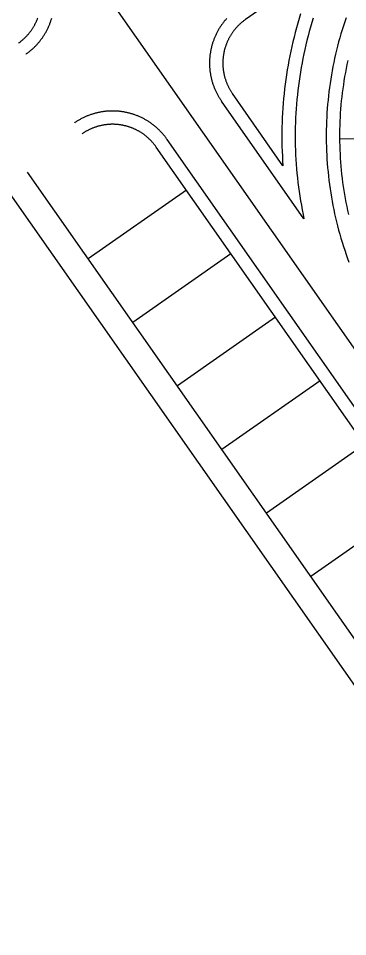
# Model space of a CAD drawing. Header units: metres. Extents: x 680594 to 684853, y 828874 to 830078.
# Drawn here: x 680752.8 to 680827, y 829370.9 to 829578 of the extents above; entities that cross this region are included whole.
import ezdxf

# ---------------------------------------------------------------- set-up
doc = ezdxf.new("R2010")
doc.units = ezdxf.units.M
doc.layers.add('PLOT_LINES', color=7, linetype='Continuous')

msp = doc.modelspace()

# ---------------------------------------------------------------- linework, layer by layer
at = {"layer": 'PLOT_LINES'}
for points in [[(681126.45, 829078), (680658.63, 829746.12)], [(680820.24, 829589.16), (680803.98, 829577.77)], [(680816.4, 829579.04), (680816.08, 829578), (680815.77, 829576.96), (680815.48, 829575.92), (680815.2, 829574.87), (680814.93, 829573.82), (680814.67, 829572.77), (680814.43, 829571.71), (680814.19, 829570.66), (680813.97, 829569.59), (680813.77, 829568.53), (680813.57, 829567.46), (680813.39, 829566.4), (680813.22, 829565.33), (680813.06, 829564.25), (680812.92, 829563.18), (680812.79, 829562.1), (680812.67, 829561.03), (680812.56, 829559.95), (680812.47, 829558.87), (680812.39, 829557.79), (680812.32, 829556.71), (680812.27, 829555.63), (680812.23, 829554.54), (680812.2, 829553.46), (680812.18, 829552.38), (680812.17, 829551.29), (680812.18, 829550.21), (680812.2, 829549.13), (680812.24, 829548.04), (680812.29, 829546.96), (680812.35, 829545.88), (680812.42, 829544.8)], [(680752.78, 829572.44), (680752.89, 829572.52), (680753, 829572.6), (680753.12, 829572.69), (680753.23, 829572.77), (680753.34, 829572.86), (680753.45, 829572.94), (680753.55, 829573.03), (680753.66, 829573.12), (680753.77, 829573.21), (680753.87, 829573.31), (680753.98, 829573.4), (680754.08, 829573.49), (680754.18, 829573.59), (680754.28, 829573.69), (680754.38, 829573.78), (680754.48, 829573.88), (680754.58, 829573.98), (680754.67, 829574.09), (680754.77, 829574.19), (680754.86, 829574.29), (680754.95, 829574.4), (680755.04, 829574.5), (680755.13, 829574.61), (680755.22, 829574.72), (680755.31, 829574.83), (680755.39, 829574.94), (680755.48, 829575.05), (680755.56, 829575.16), (680755.64, 829575.27), (680755.72, 829575.39), (680755.8, 829575.5), (680755.88, 829575.62), (680755.96, 829575.73), (680756.03, 829575.85), (680756.11, 829575.97), (680756.18, 829576.09), (680756.25, 829576.21), (680756.32, 829576.33), (680756.39, 829576.45), (680756.46, 829576.57), (680756.52, 829576.7), (680756.59, 829576.82), (680756.65, 829576.95), (680756.71, 829577.07), (680756.77, 829577.2), (680756.83, 829577.33), (680756.89, 829577.45), (680756.94, 829577.58), (680756.99, 829577.71), (680757.05, 829577.84), (680757.1, 829577.97), (680757.15, 829578.1)], [(680754.5, 829569.98), (680754.64, 829570.08), (680754.78, 829570.19), (680754.92, 829570.29), (680755.06, 829570.4), (680755.2, 829570.5), (680755.33, 829570.61), (680755.47, 829570.72), (680755.6, 829570.84), (680755.74, 829570.95), (680755.87, 829571.06), (680756, 829571.18), (680756.12, 829571.3), (680756.25, 829571.42), (680756.38, 829571.54), (680756.5, 829571.66), (680756.62, 829571.79), (680756.75, 829571.91), (680756.87, 829572.04), (680756.98, 829572.17), (680757.1, 829572.3), (680757.22, 829572.43), (680757.33, 829572.56), (680757.44, 829572.7), (680757.55, 829572.83), (680757.66, 829572.97), (680757.77, 829573.1), (680757.87, 829573.24), (680757.98, 829573.38), (680758.08, 829573.52), (680758.18, 829573.67), (680758.28, 829573.81), (680758.38, 829573.95), (680758.47, 829574.1), (680758.57, 829574.25), (680758.66, 829574.4), (680758.75, 829574.54), (680758.84, 829574.69), (680758.93, 829574.85), (680759.01, 829575), (680759.1, 829575.15), (680759.18, 829575.31), (680759.26, 829575.46), (680759.34, 829575.62), (680759.41, 829575.77), (680759.49, 829575.93), (680759.56, 829576.09), (680759.63, 829576.25), (680759.7, 829576.41), (680759.77, 829576.57), (680759.83, 829576.73), (680759.9, 829576.89), (680759.96, 829577.06), (680760.02, 829577.22), (680760.08, 829577.39), (680760.13, 829577.55), (680760.19, 829577.72), (680760.24, 829577.88), (680760.29, 829578.05)], [(680799.77, 829578.04), (680799.66, 829577.91), (680799.54, 829577.78), (680799.43, 829577.65), (680799.32, 829577.52), (680799.2, 829577.38), (680799.1, 829577.25), (680798.99, 829577.11), (680798.88, 829576.97), (680798.78, 829576.83), (680798.68, 829576.69), (680798.57, 829576.55), (680798.48, 829576.4), (680798.38, 829576.26), (680798.28, 829576.11), (680798.19, 829575.97), (680798.1, 829575.82), (680798, 829575.67), (680797.92, 829575.52), (680797.83, 829575.37), (680797.74, 829575.21), (680797.66, 829575.06), (680797.58, 829574.91), (680797.5, 829574.75), (680797.42, 829574.6), (680797.34, 829574.44), (680797.27, 829574.28), (680797.19, 829574.12), (680797.12, 829573.96), (680797.05, 829573.8), (680796.99, 829573.64), (680796.92, 829573.48), (680796.86, 829573.32), (680796.8, 829573.15), (680796.74, 829572.99), (680796.68, 829572.83), (680796.62, 829572.66), (680796.57, 829572.49), (680796.52, 829572.33), (680796.47, 829572.16), (680796.42, 829571.99), (680796.37, 829571.82), (680796.33, 829571.66), (680796.29, 829571.49), (680796.25, 829571.32), (680796.21, 829571.15), (680796.17, 829570.98), (680796.14, 829570.8), (680796.11, 829570.63), (680796.07, 829570.46), (680796.05, 829570.29), (680796.02, 829570.12), (680796, 829569.94), (680795.97, 829569.77), (680795.95, 829569.6), (680795.94, 829569.42), (680795.92, 829569.25), (680795.9, 829569.08), (680795.89, 829568.9), (680795.88, 829568.73), (680795.87, 829568.55), (680795.87, 829568.38), (680795.86, 829568.2), (680795.86, 829568.03), (680795.86, 829567.86), (680795.86, 829567.68), (680795.87, 829567.51), (680795.87, 829567.33), (680795.88, 829567.16), (680795.89, 829566.98), (680795.9, 829566.81), (680795.92, 829566.64), (680795.94, 829566.46), (680795.95, 829566.29), (680795.97, 829566.11), (680796, 829565.94), (680796.02, 829565.77), (680796.05, 829565.6), (680796.07, 829565.42), (680796.11, 829565.25), (680796.14, 829565.08), (680796.17, 829564.91), (680796.21, 829564.74), (680796.25, 829564.57), (680796.29, 829564.4), (680796.33, 829564.23), (680796.37, 829564.06), (680796.42, 829563.89), (680796.47, 829563.72), (680796.52, 829563.56), (680796.57, 829563.39), (680796.62, 829563.22), (680796.68, 829563.06), (680796.74, 829562.89), (680796.8, 829562.73), (680796.86, 829562.57), (680796.92, 829562.4), (680796.99, 829562.24), (680797.05, 829562.08), (680797.12, 829561.92), (680797.19, 829561.76), (680797.27, 829561.6), (680797.34, 829561.45), (680797.42, 829561.29), (680797.5, 829561.13), (680797.58, 829560.98), (680797.66, 829560.82), (680797.74, 829560.67), (680797.83, 829560.52), (680797.92, 829560.37), (680798, 829560.22), (680798.1, 829560.07), (680798.19, 829559.92), (680798.28, 829559.77), (680798.38, 829559.63), (680798.48, 829559.48), (680798.57, 829559.34)], [(680803.98, 829577.77), (680803.87, 829577.69), (680803.75, 829577.61), (680803.64, 829577.53), (680803.53, 829577.44), (680803.42, 829577.36), (680803.31, 829577.27), (680803.2, 829577.18), (680803.1, 829577.09), (680802.99, 829577), (680802.88, 829576.91), (680802.78, 829576.81), (680802.68, 829576.72), (680802.58, 829576.62), (680802.48, 829576.53), (680802.38, 829576.43), (680802.28, 829576.33), (680802.18, 829576.23), (680802.09, 829576.13), (680801.99, 829576.02), (680801.9, 829575.92), (680801.81, 829575.82), (680801.71, 829575.71), (680801.62, 829575.6), (680801.54, 829575.49), (680801.45, 829575.39), (680801.36, 829575.28), (680801.28, 829575.16), (680801.19, 829575.05), (680801.11, 829574.94), (680801.03, 829574.83), (680800.95, 829574.71), (680800.87, 829574.59), (680800.8, 829574.48), (680800.72, 829574.36), (680800.65, 829574.24), (680800.58, 829574.12), (680800.5, 829574), (680800.43, 829573.88), (680800.37, 829573.76), (680800.3, 829573.64), (680800.23, 829573.51), (680800.17, 829573.39), (680800.11, 829573.27), (680800.05, 829573.14), (680799.99, 829573.01), (680799.93, 829572.89), (680799.87, 829572.76), (680799.82, 829572.63), (680799.76, 829572.5), (680799.71, 829572.37), (680799.66, 829572.24), (680799.61, 829572.11), (680799.56, 829571.98), (680799.52, 829571.85), (680799.47, 829571.72), (680799.43, 829571.58), (680799.39, 829571.45), (680799.35, 829571.32), (680799.31, 829571.18), (680799.27, 829571.05), (680799.24, 829570.91), (680799.2, 829570.78), (680799.17, 829570.64), (680799.14, 829570.51), (680799.11, 829570.37), (680799.08, 829570.23), (680799.06, 829570.1), (680799.03, 829569.96), (680799.01, 829569.82), (680798.99, 829569.68), (680798.97, 829569.54), (680798.95, 829569.41), (680798.94, 829569.27), (680798.92, 829569.13), (680798.91, 829568.99), (680798.9, 829568.85), (680798.89, 829568.71), (680798.88, 829568.57), (680798.87, 829568.43), (680798.87, 829568.29), (680798.86, 829568.15), (680798.86, 829568.01), (680798.86, 829567.87), (680798.86, 829567.73), (680798.87, 829567.59), (680798.87, 829567.45), (680798.88, 829567.31), (680798.89, 829567.18), (680798.9, 829567.04), (680798.91, 829566.9), (680798.92, 829566.76), (680798.94, 829566.62), (680798.95, 829566.48), (680798.97, 829566.34), (680798.99, 829566.2), (680799.01, 829566.07), (680799.03, 829565.93), (680799.06, 829565.79), (680799.08, 829565.65), (680799.11, 829565.52), (680799.14, 829565.38), (680799.17, 829565.24), (680799.2, 829565.11), (680799.24, 829564.97), (680799.27, 829564.84), (680799.31, 829564.7), (680799.35, 829564.57), (680799.39, 829564.43), (680799.43, 829564.3), (680799.47, 829564.17), (680799.52, 829564.04), (680799.56, 829563.9), (680799.61, 829563.77), (680799.66, 829563.64), (680799.71, 829563.51), (680799.76, 829563.38), (680799.82, 829563.25), (680799.87, 829563.13), (680799.93, 829563), (680799.99, 829562.87), (680800.05, 829562.74), (680800.11, 829562.62), (680800.17, 829562.49), (680800.23, 829562.37), (680800.3, 829562.25), (680800.37, 829562.12), (680800.43, 829562), (680800.5, 829561.88), (680800.58, 829561.76), (680800.65, 829561.64), (680800.72, 829561.52), (680800.8, 829561.41), (680800.87, 829561.29), (680800.95, 829561.17), (680801.03, 829561.06)], [(680819.24, 829578.07), (680818.93, 829577.07), (680818.64, 829576.07), (680818.36, 829575.07), (680818.09, 829574.06), (680817.83, 829573.05), (680817.58, 829572.04), (680817.35, 829571.03), (680817.12, 829570.01), (680816.91, 829568.99), (680816.71, 829567.97), (680816.53, 829566.94), (680816.35, 829565.92), (680816.19, 829564.89), (680816.04, 829563.86), (680815.9, 829562.83), (680815.77, 829561.79), (680815.66, 829560.76), (680815.56, 829559.72), (680815.47, 829558.68), (680815.39, 829557.64), (680815.32, 829556.61), (680815.27, 829555.57), (680815.23, 829554.53), (680815.2, 829553.48), (680815.18, 829552.44), (680815.17, 829551.4), (680815.18, 829550.36), (680815.2, 829549.32), (680815.23, 829548.28), (680815.28, 829547.24), (680815.33, 829546.2), (680815.4, 829545.16), (680815.48, 829544.12), (680815.57, 829543.08), (680815.68, 829542.05), (680815.79, 829541.01), (680815.92, 829539.98), (680816.06, 829538.95), (680816.22, 829537.92), (680816.38, 829536.89), (680816.56, 829535.86), (680816.75, 829534.84), (680816.95, 829533.82), (680817.16, 829532.8)], [(680826.64, 829578.19), (680826.34, 829577.28), (680826.04, 829576.37), (680825.76, 829575.46), (680825.48, 829574.55), (680825.22, 829573.63), (680824.97, 829572.71), (680824.73, 829571.79), (680824.5, 829570.86), (680824.28, 829569.94), (680824.07, 829569), (680823.87, 829568.07), (680823.68, 829567.14), (680823.5, 829566.2), (680823.34, 829565.26), (680823.18, 829564.32), (680823.04, 829563.37), (680822.91, 829562.43), (680822.79, 829561.48), (680822.68, 829560.53), (680822.58, 829559.59), (680822.49, 829558.64), (680822.41, 829557.68), (680822.34, 829556.73), (680822.29, 829555.78), (680822.24, 829554.83), (680822.21, 829553.87), (680822.19, 829552.92), (680822.18, 829551.97), (680822.18, 829551.01), (680822.19, 829550.06), (680822.21, 829549.1), (680822.24, 829548.15), (680822.29, 829547.2), (680822.34, 829546.24), (680822.41, 829545.29), (680822.49, 829544.34), (680822.58, 829543.39), (680822.68, 829542.44), (680822.79, 829541.5), (680822.91, 829540.55), (680823.04, 829539.6), (680823.18, 829538.66), (680823.34, 829537.72), (680823.5, 829536.78), (680823.68, 829535.84), (680823.87, 829534.91), (680824.07, 829533.97), (680824.28, 829533.04), (680824.5, 829532.11), (680824.73, 829531.19), (680824.97, 829530.27), (680825.22, 829529.35), (680825.48, 829528.43), (680825.76, 829527.51), (680826.04, 829526.6), (680826.34, 829525.7), (680826.64, 829524.79), (680826.96, 829523.89), (680827.28, 829523)], [(680827.03, 829568.5), (680826.83, 829567.6), (680826.65, 829566.69), (680826.48, 829565.79), (680826.32, 829564.88), (680826.17, 829563.97), (680826.03, 829563.06), (680825.9, 829562.15), (680825.78, 829561.24), (680825.67, 829560.32), (680825.57, 829559.41), (680825.49, 829558.49), (680825.41, 829557.57), (680825.34, 829556.65), (680825.29, 829555.73), (680825.24, 829554.81), (680825.21, 829553.89), (680825.19, 829552.97), (680825.18, 829552.05), (680825.18, 829551.13), (680825.19, 829550.21), (680825.21, 829549.29), (680825.24, 829548.37), (680825.28, 829547.45), (680825.33, 829546.53), (680825.39, 829545.61), (680825.47, 829544.69), (680825.55, 829543.77), (680825.65, 829542.86), (680825.75, 829541.94), (680825.87, 829541.03), (680826, 829540.12), (680826.14, 829539.21), (680826.28, 829538.3), (680826.44, 829537.39), (680826.61, 829536.48), (680826.79, 829535.58), (680826.98, 829534.68), (680827.19, 829533.78)], [(680812.42, 829544.8), (680801.03, 829561.06)], [(680817.16, 829532.8), (680798.57, 829559.34)], [(680786.29, 829550.74), (680786.19, 829550.88), (680786.08, 829551.02), (680785.98, 829551.16), (680785.87, 829551.3), (680785.77, 829551.44), (680785.66, 829551.57), (680785.55, 829551.71), (680785.43, 829551.84), (680785.32, 829551.97), (680785.21, 829552.1), (680785.09, 829552.23), (680784.97, 829552.36), (680784.85, 829552.49), (680784.73, 829552.61), (680784.61, 829552.74), (680784.48, 829552.86), (680784.36, 829552.98), (680784.23, 829553.1), (680784.1, 829553.22), (680783.97, 829553.34), (680783.84, 829553.45), (680783.71, 829553.57), (680783.57, 829553.68), (680783.44, 829553.79), (680783.3, 829553.9), (680783.17, 829554.01), (680783.03, 829554.11), (680782.89, 829554.22), (680782.75, 829554.32), (680782.6, 829554.42), (680782.46, 829554.52), (680782.32, 829554.62), (680782.17, 829554.71), (680782.02, 829554.81), (680781.87, 829554.9), (680781.73, 829554.99), (680781.58, 829555.08), (680781.42, 829555.17), (680781.27, 829555.25), (680781.12, 829555.33), (680780.96, 829555.42), (680780.81, 829555.5), (680780.65, 829555.58), (680780.5, 829555.65), (680780.34, 829555.73), (680780.18, 829555.8), (680780.02, 829555.87), (680779.86, 829555.94), (680779.7, 829556.01), (680779.54, 829556.07), (680779.38, 829556.14), (680779.21, 829556.2), (680779.05, 829556.26), (680778.88, 829556.31), (680778.72, 829556.37), (680778.55, 829556.42), (680778.39, 829556.48), (680778.22, 829556.53), (680778.05, 829556.57), (680777.88, 829556.62), (680777.71, 829556.66), (680777.54, 829556.71), (680777.37, 829556.75), (680777.2, 829556.79), (680777.03, 829556.82), (680776.86, 829556.86), (680776.69, 829556.89), (680776.52, 829556.92), (680776.35, 829556.95), (680776.17, 829556.97), (680776, 829557), (680775.83, 829557.02), (680775.65, 829557.04), (680775.48, 829557.06), (680775.31, 829557.07), (680775.13, 829557.09), (680774.96, 829557.1), (680774.79, 829557.11), (680774.61, 829557.12), (680774.44, 829557.13), (680774.26, 829557.13), (680774.09, 829557.13), (680773.91, 829557.13), (680773.74, 829557.13), (680773.56, 829557.13), (680773.39, 829557.12), (680773.21, 829557.11), (680773.04, 829557.1), (680772.87, 829557.09), (680772.69, 829557.07), (680772.52, 829557.06), (680772.35, 829557.04), (680772.17, 829557.02), (680772, 829557), (680771.83, 829556.97), (680771.65, 829556.95), (680771.48, 829556.92), (680771.31, 829556.89), (680771.14, 829556.86), (680770.97, 829556.82), (680770.8, 829556.79), (680770.63, 829556.75), (680770.46, 829556.71), (680770.29, 829556.66), (680770.12, 829556.62), (680769.95, 829556.57), (680769.78, 829556.53), (680769.61, 829556.48), (680769.45, 829556.42), (680769.28, 829556.37), (680769.12, 829556.31), (680768.95, 829556.26), (680768.79, 829556.2), (680768.62, 829556.14), (680768.46, 829556.07), (680768.3, 829556.01), (680768.14, 829555.94), (680767.98, 829555.87), (680767.82, 829555.8), (680767.66, 829555.73), (680767.5, 829555.65), (680767.35, 829555.58), (680767.19, 829555.5), (680767.04, 829555.42), (680766.88, 829555.33), (680766.73, 829555.25), (680766.58, 829555.17), (680766.42, 829555.08), (680766.27, 829554.99), (680766.13, 829554.9), (680765.98, 829554.81), (680765.83, 829554.71), (680765.68, 829554.62), (680765.54, 829554.52), (680765.4, 829554.42)], [(680786.29, 829550.74), (680786.19, 829550.88), (680786.08, 829551.02), (680785.98, 829551.16), (680785.87, 829551.3), (680785.77, 829551.44), (680785.66, 829551.57), (680785.55, 829551.71), (680785.43, 829551.84), (680785.32, 829551.97), (680785.21, 829552.1), (680785.09, 829552.23), (680784.97, 829552.36), (680784.85, 829552.49), (680784.73, 829552.61), (680784.61, 829552.74), (680784.48, 829552.86), (680784.36, 829552.98), (680784.23, 829553.1), (680784.1, 829553.22), (680783.97, 829553.34), (680783.84, 829553.45), (680783.71, 829553.57), (680783.57, 829553.68), (680783.44, 829553.79), (680783.3, 829553.9), (680783.17, 829554.01), (680783.03, 829554.11), (680782.89, 829554.22), (680782.75, 829554.32), (680782.6, 829554.42), (680782.46, 829554.52), (680782.32, 829554.62), (680782.17, 829554.71), (680782.02, 829554.81), (680781.87, 829554.9), (680781.73, 829554.99), (680781.58, 829555.08), (680781.42, 829555.17), (680781.27, 829555.25), (680781.12, 829555.33), (680780.96, 829555.42), (680780.81, 829555.5), (680780.65, 829555.58), (680780.5, 829555.65), (680780.34, 829555.73), (680780.18, 829555.8), (680780.02, 829555.87), (680779.86, 829555.94), (680779.7, 829556.01), (680779.54, 829556.07), (680779.38, 829556.14), (680779.21, 829556.2), (680779.05, 829556.26), (680778.88, 829556.31), (680778.72, 829556.37), (680778.55, 829556.42), (680778.39, 829556.48), (680778.22, 829556.53), (680778.05, 829556.57), (680777.88, 829556.62), (680777.71, 829556.66), (680777.54, 829556.71), (680777.37, 829556.75), (680777.2, 829556.79), (680777.03, 829556.82), (680776.86, 829556.86), (680776.69, 829556.89), (680776.52, 829556.92), (680776.35, 829556.95), (680776.17, 829556.97), (680776, 829557), (680775.83, 829557.02), (680775.65, 829557.04), (680775.48, 829557.06), (680775.31, 829557.07), (680775.13, 829557.09), (680774.96, 829557.1), (680774.79, 829557.11), (680774.61, 829557.12), (680774.44, 829557.13), (680774.26, 829557.13), (680774.09, 829557.13), (680773.91, 829557.13), (680773.74, 829557.13), (680773.56, 829557.13), (680773.39, 829557.12), (680773.21, 829557.11), (680773.04, 829557.1), (680772.87, 829557.09), (680772.69, 829557.07), (680772.52, 829557.06), (680772.35, 829557.04), (680772.17, 829557.02), (680772, 829557), (680771.83, 829556.97), (680771.65, 829556.95), (680771.48, 829556.92), (680771.31, 829556.89), (680771.14, 829556.86), (680770.97, 829556.82), (680770.8, 829556.79), (680770.63, 829556.75), (680770.46, 829556.71), (680770.29, 829556.66), (680770.12, 829556.62), (680769.95, 829556.57), (680769.78, 829556.53), (680769.61, 829556.48), (680769.45, 829556.42), (680769.28, 829556.37), (680769.12, 829556.31), (680768.95, 829556.26), (680768.79, 829556.2), (680768.62, 829556.14), (680768.46, 829556.07), (680768.3, 829556.01), (680768.14, 829555.94), (680767.98, 829555.87), (680767.82, 829555.8), (680767.66, 829555.73), (680767.5, 829555.65), (680767.35, 829555.58), (680767.19, 829555.5), (680767.04, 829555.42), (680766.88, 829555.33), (680766.73, 829555.25), (680766.58, 829555.17), (680766.42, 829555.08), (680766.27, 829554.99), (680766.13, 829554.9), (680765.98, 829554.81), (680765.83, 829554.71), (680765.68, 829554.62), (680765.54, 829554.52), (680765.4, 829554.42)], [(680783.83, 829549.01), (680783.75, 829549.13), (680783.67, 829549.24), (680783.58, 829549.35), (680783.5, 829549.46), (680783.41, 829549.57), (680783.33, 829549.68), (680783.24, 829549.79), (680783.15, 829549.9), (680783.06, 829550), (680782.96, 829550.11), (680782.87, 829550.21), (680782.78, 829550.32), (680782.68, 829550.42), (680782.58, 829550.52), (680782.49, 829550.62), (680782.39, 829550.72), (680782.29, 829550.81), (680782.18, 829550.91), (680782.08, 829551), (680781.98, 829551.1), (680781.87, 829551.19), (680781.77, 829551.28), (680781.66, 829551.37), (680781.55, 829551.46), (680781.44, 829551.54), (680781.33, 829551.63), (680781.22, 829551.72), (680781.11, 829551.8), (680781, 829551.88), (680780.88, 829551.96), (680780.77, 829552.04), (680780.65, 829552.12), (680780.54, 829552.2), (680780.42, 829552.27), (680780.3, 829552.35), (680780.18, 829552.42), (680780.06, 829552.49), (680779.94, 829552.56), (680779.82, 829552.63), (680779.7, 829552.69), (680779.57, 829552.76), (680779.45, 829552.82), (680779.32, 829552.89), (680779.2, 829552.95), (680779.07, 829553.01), (680778.94, 829553.07), (680778.82, 829553.12), (680778.69, 829553.18), (680778.56, 829553.23), (680778.43, 829553.28), (680778.3, 829553.33), (680778.17, 829553.38), (680778.04, 829553.43), (680777.91, 829553.48), (680777.77, 829553.52), (680777.64, 829553.57), (680777.51, 829553.61), (680777.37, 829553.65), (680777.24, 829553.69), (680777.11, 829553.72), (680776.97, 829553.76), (680776.84, 829553.79), (680776.7, 829553.82), (680776.56, 829553.85), (680776.43, 829553.88), (680776.29, 829553.91), (680776.15, 829553.94), (680776.02, 829553.96), (680775.88, 829553.98), (680775.74, 829554), (680775.6, 829554.02), (680775.46, 829554.04), (680775.32, 829554.06), (680775.18, 829554.07), (680775.05, 829554.09), (680774.91, 829554.1), (680774.77, 829554.11), (680774.63, 829554.12), (680774.49, 829554.12), (680774.35, 829554.13), (680774.21, 829554.13), (680774.07, 829554.13), (680773.93, 829554.13), (680773.79, 829554.13), (680773.65, 829554.13), (680773.51, 829554.12), (680773.37, 829554.12), (680773.23, 829554.11), (680773.09, 829554.1), (680772.95, 829554.09), (680772.82, 829554.07), (680772.68, 829554.06), (680772.54, 829554.04), (680772.4, 829554.02), (680772.26, 829554), (680772.12, 829553.98), (680771.99, 829553.96), (680771.85, 829553.94), (680771.71, 829553.91), (680771.57, 829553.88), (680771.44, 829553.85), (680771.3, 829553.82), (680771.16, 829553.79), (680771.03, 829553.76), (680770.89, 829553.72), (680770.76, 829553.69), (680770.63, 829553.65), (680770.49, 829553.61), (680770.36, 829553.57), (680770.23, 829553.52), (680770.09, 829553.48), (680769.96, 829553.43), (680769.83, 829553.38), (680769.7, 829553.33), (680769.57, 829553.28), (680769.44, 829553.23), (680769.31, 829553.18), (680769.18, 829553.12), (680769.06, 829553.07), (680768.93, 829553.01), (680768.8, 829552.95), (680768.68, 829552.89), (680768.55, 829552.82), (680768.43, 829552.76), (680768.3, 829552.69), (680768.18, 829552.63), (680768.06, 829552.56), (680767.94, 829552.49), (680767.82, 829552.42), (680767.7, 829552.35), (680767.58, 829552.27), (680767.46, 829552.2), (680767.35, 829552.12), (680767.23, 829552.04), (680767.12, 829551.96)], [(681107.98, 829091.31), (680786.29, 829550.74)], [(680825.18, 829550.84), (680856.18, 829551.1)], [(680891.03, 829395.92), (680783.83, 829549.01)], [(680868.91, 829380.43), (680754.83, 829543.36)], [(680864, 829376.99), (680749.91, 829539.92)], [(680790.66, 829539.27), (680768.54, 829523.78)], [(680800.69, 829524.93), (680778.58, 829509.45)], [(680810.73, 829510.6), (680788.61, 829495.11)], [(680820.77, 829496.26), (680798.65, 829480.77)], [(680830.81, 829481.93), (680808.69, 829466.44)], [(680840.84, 829467.59), (680818.73, 829452.1)]]:
    msp.add_lwpolyline(points, dxfattribs=at)

doc.saveas('drawing.dxf')
